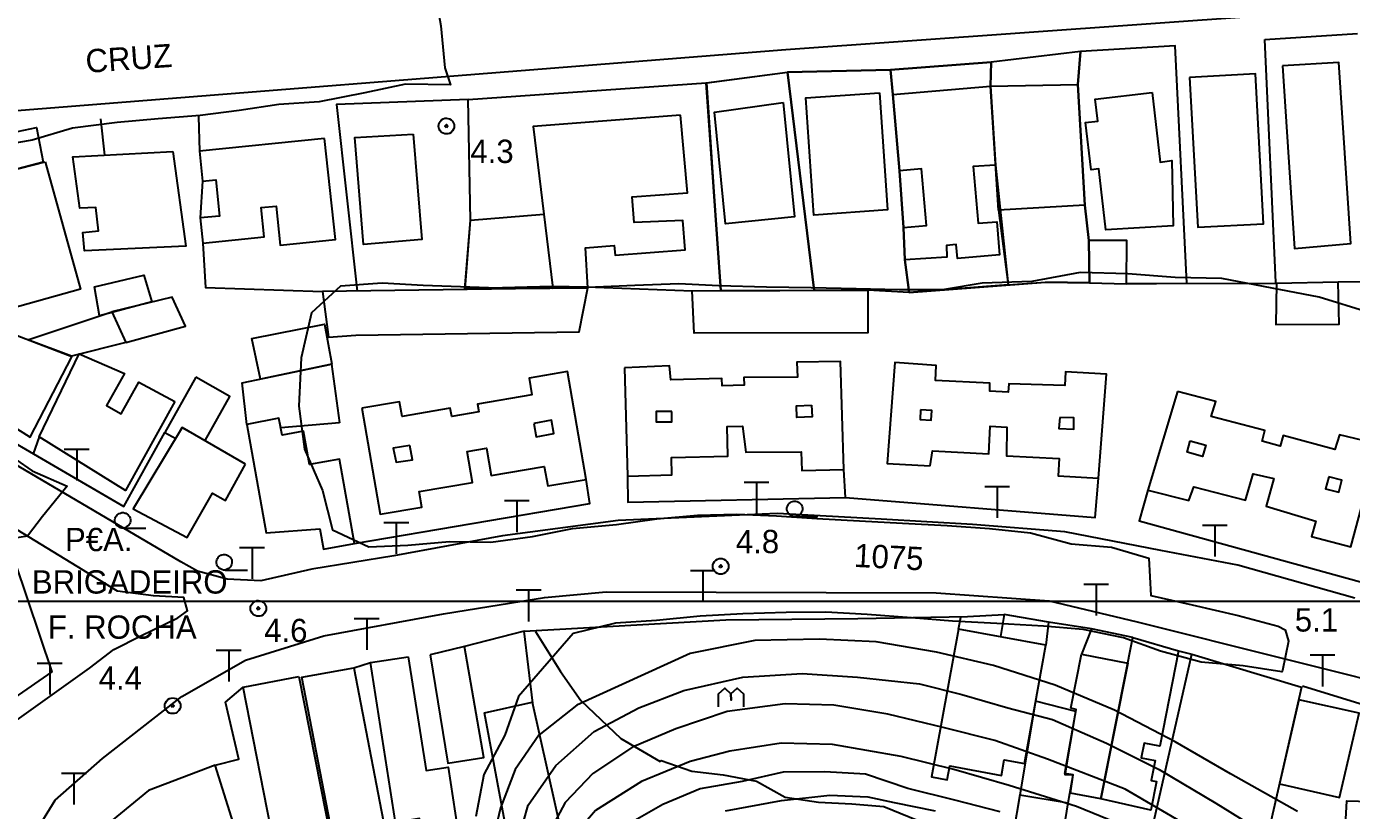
# Model space of a CAD drawing. Extents: x 555347 to 556479, y 8560498 to 8561653.
# Drawn here: x 555801.5 to 555972, y 8561373 to 8561474 of the extents above; entities that cross this region are included whole.
import ezdxf

# ---------------------------------------------------------------- set-up
doc = ezdxf.new("R2010")
doc.units = 0
doc.header["$MEASUREMENT"] = 0
for name, color, linetype in [('10', 24, 'CONTINUOUS'), ('12', 3, 'CONTINUOUS'), ('14', 3, 'CONTINUOUS'), ('20', 4, 'CONTINUOUS'), ('30', 2, 'CONTINUOUS'), ('38', 255, 'CONTINUOUS'), ('4', 255, 'CONTINUOUS'), ('42', 255, 'CONTINUOUS'), ('43', 212, 'CONTINUOUS'), ('44', 255, 'CONTINUOUS'), ('5', 1, 'CONTINUOUS'), ('50', 255, 'CONTINUOUS'), ('6', 2, 'CONTINUOUS'), ('7', 42, 'CONTINUOUS')]:
    doc.layers.add(name, color=color, linetype=linetype)

# ---------------------------------------------------------------- blocks, each defined once
blk = doc.blocks.new('COD007', base_point=(556370.32, 8561240.38))
at = {"layer": '4'}
for points in [[(556370.316, 8561241.3956), (556370.5168, 8561241.3792), (556370.7156, 8561241.318), (556370.9212, 8561241.2012), (556371.1236, 8561241.0072), (556371.2452, 8561240.7848), (556371.3152, 8561240.5864), (556371.3332, 8561240.3828), (556371.314, 8561240.188), (556371.2436, 8561239.9836), (556371.1232, 8561239.7764), (556370.9232, 8561239.5776), (556370.718, 8561239.4492), (556370.5176, 8561239.396), (556370.3128, 8561239.3792), (556370.108, 8561239.3984), (556369.9132, 8561239.4596), (556369.7048, 8561239.5812), (556369.5112, 8561239.7812), (556369.3808, 8561239.9844), (556369.3248, 8561240.184), (556369.3128, 8561240.386), (556369.3268, 8561240.5876), (556369.38, 8561240.79), (556369.5116, 8561240.9964), (556369.7064, 8561241.1968), (556369.9148, 8561241.3292), (556370.1204, 8561241.3896)], [(556370.32, 8561240.18), (556370.12, 8561240.38), (556370.32, 8561240.58), (556370.52, 8561240.38)]]:
    blk.add_lwpolyline(points, close=True, dxfattribs=at)
blk = doc.blocks.new('COD140', base_point=(555924.61, 8561329.59))
at = {"layer": '30'}
blk.add_lwpolyline([(555923.01, 8561327.89), (555923.01, 8561329.59), (555923.81, 8561330.298333), (555924.607333, 8561329.587167), (555924.61, 8561328.74), (555924.607333, 8561329.587167), (555925.41, 8561330.298333), (555926.207333, 8561329.587167), (555926.21, 8561327.89)], dxfattribs=at)
blk = doc.blocks.new('COD002', base_point=(556385.36, 8561413.63))
at = {"layer": '30'}
blk.add_line((556385.477067, 8561412.624135), (556388.357067, 8561412.624135), dxfattribs=at)
blk.add_lwpolyline([(556384.36, 8561413.73), (556384.4, 8561413.93), (556384.44, 8561414.03), (556384.5, 8561414.13), (556384.56, 8561414.23), (556384.64, 8561414.33), (556384.8, 8561414.45), (556384.92, 8561414.53), (556385.06, 8561414.58), (556385.26, 8561414.63), (556385.46, 8561414.63), (556385.66, 8561414.58), (556385.76, 8561414.55), (556385.92, 8561414.45), (556386.06, 8561414.33), (556386.16, 8561414.23), (556386.22, 8561414.13), (556386.28, 8561414.03), (556386.32, 8561413.93), (556386.36, 8561413.73), (556386.36, 8561413.53), (556386.31, 8561413.33), (556386.26, 8561413.23), (556386.21, 8561413.13), (556386.16, 8561413.03), (556386.06, 8561412.93), (556385.91, 8561412.83), (556385.76, 8561412.73), (556385.66, 8561412.68), (556385.46, 8561412.63), (556385.26, 8561412.63), (556385.06, 8561412.68), (556384.96, 8561412.73), (556384.81, 8561412.83), (556384.66, 8561412.93), (556384.56, 8561413.03), (556384.51, 8561413.13), (556384.46, 8561413.23), (556384.41, 8561413.33), (556384.36, 8561413.53)], close=True, dxfattribs=at)
blk = doc.blocks.new('COD013', base_point=(555984.05, 8561208.14))
at = {"layer": '50'}
for p, q in [((555985.645993, 8561212.14), (555982.445993, 8561212.14)), ((555984.0524, 8561212.1364), (555984.0524, 8561208.1444))]:
    blk.add_line(p, q, dxfattribs=at)

msp = doc.modelspace()

# ---------------------------------------------------------------- linework, layer by layer
at = {"layer": '10'}
for points in [[(555960.89, 8561472.32), (555972.78, 8561473.08)], [(555962.29, 8561441.01), (555960.89, 8561472.32)], [(555906.91, 8561413.36), (555939.02, 8561410.76), (555939.48, 8561415.83)]]:
    msp.add_lwpolyline(points, dxfattribs=at)
for points in [[(555937.16, 8561470.74, 6.91), (555925.65, 8561469.38, 5.51)], [(555950.81, 8561440.94, 7.56), (555949.31, 8561471.48, 6.91), (555937.16, 8561470.74, 6.91), (555936.81, 8561466.5, 12.91)], [(555925.58, 8561466.29, 18.88), (555925.65, 8561469.38, 5.51), (555912.68, 8561468.39, 5.63), (555913.01, 8561465.21, 18.66)], [(555890.85, 8561439.96, 7.41), (555889.06, 8561466.73, 4.99), (555899.45, 8561468.11, 6.22)], [(555912.68, 8561468.39, 5.63), (555899.45, 8561468.11, 6.22)], [(555902.87, 8561440.01, 7.61), (555899.45, 8561468.11, 6.22)], [(555858.63, 8561449.04, 7.9), (555858.32, 8561464.56, 5.09), (555888.96, 8561466.73, 5.18)], [(555858.32, 8561464.56, 5.09), (555841.38, 8561463.93, 6.39), (555844.03, 8561439.91, 7.3)], [(555811.55, 8561457.42, 7.02), (555811.06, 8561462.09, 6.58)], [(555823.6, 8561462.4, 5.72), (555823.75, 8561457.91, 15.35)], [(555913.86, 8561455.4, 18.79), (555914.36, 8561448.09, 18.47)], [(555824.15, 8561454.05, 15.07), (555823.85, 8561449.33, 14.9)], [(555926.58, 8561450.32, 11.59), (555927.85, 8561440.71, 7.22)], [(555938.22, 8561446.43, 11.8), (555937.7, 8561450.96, 12.18)], [(555824.18, 8561446.1, 14.65), (555824.5, 8561440.37, 6.83), (555839.58, 8561439.85, 7.55)], [(555914.55, 8561443.93, 18.62), (555915.08, 8561439.74, 6.56), (555932.66, 8561441.08, 8.12)], [(555887.21, 8561439.91, 8.2), (555873.57, 8561440.4, 8.19)], [(555915.08, 8561439.74, 6.56), (555909.76, 8561440.03, 8.47)], [(555938.3, 8561440.98, 11.77), (555932.66, 8561441.08, 8.12)], [(555962.37, 8561440.91, 8.87), (555943.07, 8561440.86, 11.77)], [(556002.93, 8561441.1, 8.71), (555970.31, 8561441.08, 8.69)], [(555787.7, 8561430.21, 11.58), (555787.32, 8561427.73, 6.24), (555814, 8561412.18, 6.58), (555819.3, 8561421.71, 11.05)], [(555803.12, 8561421.14, 8.06), (555802.34, 8561418.97, 6.5)], [(555843.7, 8561407.42, 8.35), (555873.97, 8561412.57, 0), (555873.52, 8561415.67, 18.22)], [(555878.84, 8561416.09, 18.66), (555878.86, 8561412.73, 0), (555906.91, 8561413.36, 0), (555906.7, 8561416.96, 18.03)], [(555945.83, 8561414.29, 18.49), (555944.7, 8561410.32, 0), (555978.18, 8561401.12, 7.3)], [(555865.55, 8561396.12, 8.19), (555891.51, 8561397.61, 6.47), (555908.47, 8561397.78, 6.43), (555922.6, 8561398.01, 7.74), (555927.31, 8561398.29, 7.78)], [(555921.44, 8561396.38, 10.16), (555921.74, 8561397.92, 7.74)], [(555933.04, 8561397.29, 7.78), (555927.31, 8561398.29, 7.78), (555926.86, 8561395.45, 7.78)], [(555938.58, 8561396.44, 7.8), (555933.04, 8561397.29, 7.78), (555932.7, 8561394.34, 9.94)], [(555866.64, 8561386.84, 11.02), (555865.55, 8561396.12, 8.19), (555857.86, 8561394.15, 9.1)], [(555943.87, 8561395.31, 9.53), (555938.58, 8561396.44, 7.8), (555937.28, 8561393.18, 10.21)], [(555949.77, 8561393.6, 9.72), (555951.49, 8561393.16, 11.22)], [(555843.6, 8561391.43, 9.95), (555845.75, 8561392.08, 9.8)], [(555825.77, 8561378.89, 18.98), (555828.81, 8561379.65, 7.87), (555827.11, 8561386.99, 7.35), (555829.38, 8561388.9, 13.38)], [(555985.38, 8561382.99, 7.9), (555965.71, 8561389.03, 8.32)], [(555929.32, 8561375.06, 10.38), (555928.5, 8561370.26, 9.8), (555934.76, 8561368.93, 9.81), (555935.55, 8561374.01, 9.79)]]:
    msp.add_polyline3d(points, dxfattribs=at)
at = {"layer": '12'}
for points in [[(555785.59, 8561462.01, 4.64), (555899.22, 8561471.01, 5.07), (555960.64, 8561475.4, 5.07)], [(555972.46, 8561400.38, 5.24), (555957.38, 8561404.64, 5.52), (555947.5, 8561406.52, 5.49), (555935.12, 8561408.94, 5.49), (555923.25, 8561409.88, 5.49), (555911.47, 8561410.57, 5.49), (555898.15, 8561411.29, 5.57), (555877.65, 8561410.38, 5.5), (555862.73, 8561408.4, 5.39), (555848.78, 8561405.82, 5.45), (555838.21, 8561404.1, 5.5), (555831.65, 8561402.61, 5.48), (555827.33, 8561402.84, 5.45), (555823.49, 8561403.85, 5.43), (555821.36, 8561405.06, 5.41), (555787.82, 8561424.77, 4.87)], [(555790.31, 8561377.64, 4.98), (555809.6, 8561391.35, 5.26), (555812.72, 8561393.77, 5.26), (555816.21, 8561395.52, 5.26), (555820.97, 8561397.86, 5.29), (555822.22, 8561398.74, 5.29), (555821.71, 8561400.46, 5.26), (555817.83, 8561400.67, 5.26), (555813.18, 8561401.27, 5.23), (555786, 8561417.89, 4.97)], [(555800.01, 8561404.92, 4.96), (555804.74, 8561390.91, 4.9), (555789.46, 8561380.33, 4.9)], [(555859.91, 8561177.04, 6.1), (555862.14, 8561182.4, 6.37), (555862.27, 8561189.37, 6.4), (555860.25, 8561194.51, 6.26), (555858.59, 8561200.58, 5.84), (555804.2, 8561363.39, 4.71), (555803.45, 8561371.6, 5.08), (555805.19, 8561374.39, 5.08), (555811.27, 8561379.75, 5.08), (555821.47, 8561387.71, 5.08), (555829.65, 8561392.4, 5.19), (555839.75, 8561395.54, 5.11), (555855.16, 8561398.35, 4.98), (555868.14, 8561400.48, 4.98), (555876.08, 8561401.18, 5.2), (555918.55, 8561401.07, 5.32), (555933.11, 8561400.03, 5.29), (555944.43, 8561397.33, 5.1), (555982.12, 8561387.91, 5.43)]]:
    msp.add_polyline3d(points, dxfattribs=at)
at = {"layer": '14'}
msp.add_polyline3d([(555866.99, 8561396.09, 5.96), (555870.2, 8561390.94, 6.06), (555872.85, 8561387.2, 7.08), (555877.97, 8561382.29, 7.87), (555883.04, 8561379.37, 8.8), (555883.18, 8561379.46, 9.48), (555887.1, 8561378.1, 9.84), (555891.16, 8561377.63, 10.33), (555895.46, 8561376.8, 10.31), (555899.14, 8561374.76, 10.32), (555903.44, 8561374.12, 11.03), (555907.72, 8561373.89, 11.64), (555911.84, 8561373.57, 11.95), (555919.49, 8561370.41, 13.37)], dxfattribs=at)
at = {"layer": '42'}
for points in [[(555937.16, 8561470.74, 6.91), (555925.65, 8561469.38, 5.51), (555925.58, 8561466.29, 18.88), (555926.2, 8561456.11, 18.89), (555926.58, 8561450.32, 11.59), (555927.85, 8561440.71, 7.22), (555932.66, 8561441.08, 8.12), (555938.3, 8561440.98, 11.77), (555938.22, 8561446.43, 11.8), (555937.7, 8561450.96, 12.18), (555936.81, 8561466.5, 12.91)], [(555937.16, 8561470.74, 6.91), (555936.81, 8561466.5, 12.91), (555937.7, 8561450.96, 12.18), (555938.22, 8561446.43, 11.8), (555938.3, 8561440.98, 11.77), (555943.07, 8561440.86, 11.77), (555950.81, 8561440.94, 7.56), (555949.31, 8561471.48, 6.91)], [(555927.85, 8561440.71, 7.22), (555915.08, 8561439.74, 6.56), (555914.55, 8561443.93, 18.62), (555914.36, 8561448.09, 18.47), (555913.86, 8561455.4, 18.79), (555913.01, 8561465.21, 18.66), (555912.68, 8561468.39, 5.63), (555925.65, 8561469.38, 5.51), (555925.58, 8561466.29, 18.88), (555926.2, 8561456.11, 18.89)], [(555890.85, 8561439.96, 7.41), (555888.96, 8561466.73, 5.18), (555899.45, 8561468.11, 6.22), (555902.87, 8561440.01, 7.61)], [(555915.08, 8561439.74, 6.56), (555909.76, 8561440.03, 8.47), (555902.87, 8561440.01, 7.61), (555899.45, 8561468.11, 6.22), (555912.68, 8561468.39, 5.63), (555913.01, 8561465.21, 18.66), (555913.86, 8561455.4, 18.79), (555914.36, 8561448.09, 18.47), (555914.55, 8561443.93, 18.62)], [(555890.85, 8561439.96, 7.41), (555887.21, 8561439.91, 8.2), (555873.57, 8561440.4, 8.19), (555869.14, 8561440.49, 8.3), (555857.95, 8561440.2, 8.01), (555858.63, 8561449.04, 7.9), (555858.32, 8561464.56, 5.09), (555888.96, 8561466.73, 5.18)]]:
    msp.add_polyline3d(points, close=True, dxfattribs=at)
at = {"layer": '43'}
for points in [[(555785.59, 8561462.01, 4.64), (555899.22, 8561471.01, 5.07), (555960.64, 8561475.4, 5.07)], [(555972.46, 8561400.38, 5.24), (555957.38, 8561404.64, 5.52), (555947.5, 8561406.52, 5.49), (555935.12, 8561408.94, 5.49), (555923.25, 8561409.88, 5.49), (555911.47, 8561410.57, 5.49), (555898.15, 8561411.29, 5.57), (555877.65, 8561410.38, 5.5), (555862.73, 8561408.4, 5.39), (555848.78, 8561405.82, 5.45), (555838.21, 8561404.1, 5.5), (555831.65, 8561402.61, 5.48), (555827.33, 8561402.84, 5.45), (555823.49, 8561403.85, 5.43), (555821.36, 8561405.06, 5.41), (555787.82, 8561424.77, 4.87)]]:
    msp.add_polyline3d(points, dxfattribs=at)
at = {"layer": '44'}
msp.add_lwpolyline([(555348.32, 8561400), (556477.92, 8561400)], dxfattribs=at)
at = {"layer": '5'}
for points in [[(555974.24, 8561437.16, 5), (555967.87, 8561439.11, 5), (555961.82, 8561440.3, 5), (555955.35, 8561441.54, 5), (555949.34, 8561441.68, 5), (555943.23, 8561442.13, 5), (555937.09, 8561442.29, 5), (555930.87, 8561441.13, 5), (555924.5, 8561440.92, 5), (555919.37, 8561440.07, 5), (555913.82, 8561440.08, 5), (555908.28, 8561440.19, 5), (555902.49, 8561440.32, 5), (555896.72, 8561440.44, 5), (555890.59, 8561440.61, 5), (555885.43, 8561440.85, 5), (555879.77, 8561440.64, 5), (555874.71, 8561440.4, 5), (555868.83, 8561440.25, 5), (555863.35, 8561440.26, 5), (555852.53, 8561440.64, 5), (555847.27, 8561440.94, 5), (555841.9, 8561440.54, 5), (555838.17, 8561437.11, 5), (555836.84, 8561431.31, 5), (555836.54, 8561425.08, 5), (555837.25, 8561419.55, 5), (555839.57, 8561414.26, 5), (555840.88, 8561409.17, 5), (555845.56, 8561406.98, 5), (555850.57, 8561407.2, 5), (555855.92, 8561407.67, 5), (555861.26, 8561407.57, 5), (555866.6, 8561408.3, 5), (555871.77, 8561409.35, 5), (555877.4, 8561409.86, 5), (555882.61, 8561410.59, 5), (555887.83, 8561411.07, 5), (555892.89, 8561411.19, 5), (555898.02, 8561410.97, 5), (555903.2, 8561410.63, 5), (555908.69, 8561410.35, 5), (555914.22, 8561410.04, 5), (555919.97, 8561409.74, 5), (555925.43, 8561409.36, 5), (555930.72, 8561408.79, 5), (555935.94, 8561407.37, 5), (555941.14, 8561406.93, 5), (555945.94, 8561405.51, 5), (555946.19, 8561400.72, 5), (555951.52, 8561399.52, 5), (555957.45, 8561398.14, 5), (555962.57, 8561396.76, 5), (555963.48, 8561396.32, 5), (555963.92, 8561394.84, 5), (555963.13, 8561391.08, 5), (555963.07, 8561390.91, 5), (555958.08, 8561391.67, 5), (555952.68, 8561392.12, 5), (555947.44, 8561393.56, 5), (555942.68, 8561395.28, 5), (555937.49, 8561396.35, 5), (555932.39, 8561396.79, 5), (555926.38, 8561397.12, 5), (555920.65, 8561397.42, 5), (555915.38, 8561397.84, 5), (555909.68, 8561398.28, 5), (555904.37, 8561398.56, 5), (555899.27, 8561398.52, 5), (555893.69, 8561398.38, 5), (555888.17, 8561398.07, 5), (555882.55, 8561397.51, 5), (555877.28, 8561397.18, 5), (555871.86, 8561395.83, 5), (555864.79, 8561387.71, 5), (555863.05, 8561382.75, 5), (555860.34, 8561377.69, 5), (555859.3, 8561372.28, 5)], [(555926.82, 8561372.87, 10), (555920.98, 8561374.35, 10), (555914.9, 8561375.88, 10), (555909.47, 8561377.73, 10), (555904.24, 8561378.03, 10), (555898.86, 8561377.96, 10), (555893.6, 8561376.78, 10), (555888.2, 8561375.83, 10), (555883.38, 8561373.83, 10), (555877.99, 8561370.71, 10)]]:
    msp.add_polyline3d(points, dxfattribs=at)
at = {"layer": '6'}
for points in [[(555822.16, 8561480.35, 4), (555825.89, 8561480.09, 4), (555837.22, 8561479.88, 4), (555842.26, 8561479.69, 4), (555848.05, 8561479.59, 4), (555853.8, 8561479.47, 4), (555853.87, 8561479.47, 4), (555854.81, 8561474.05, 4), (555855.33, 8561468.65, 4), (555856.04, 8561466.49, 4), (555850.27, 8561466.56, 4), (555845.04, 8561465.43, 4), (555839.15, 8561464.29, 4), (555833.96, 8561463.93, 4), (555828.87, 8561463.15, 4), (555823.82, 8561462.51, 4), (555818.42, 8561462.11, 4), (555813.17, 8561461.61, 4), (555807.39, 8561460.88, 4), (555802.21, 8561459.35, 4), (555797.14, 8561458.49, 4)], [(555797.97, 8561419.67, 4), (555802.22, 8561416.76, 4), (555806.71, 8561414.8, 4), (555803.53, 8561410.89, 4), (555801.63, 8561408.35, 4), (555796.39, 8561407.54, 4)], [(555965.08, 8561372.9, 6), (555956.44, 8561377.76, 6), (555949.33, 8561381.88, 6), (555941.53, 8561385.95, 6), (555933.9, 8561389.17, 6), (555925.93, 8561391.71, 6), (555918.63, 8561393.41, 6), (555910.83, 8561394.76, 6), (555903.54, 8561395.1, 6), (555895.23, 8561394.93, 6), (555886.92, 8561393.24, 6), (555872.33, 8561386.62, 6), (555867.41, 8561382.72, 6), (555864.36, 8561378.31, 6), (555862.5, 8561373.4, 6), (555861.14, 8561367.8, 6)], [(555864.36, 8561367.8, 7), (555866.06, 8561373.73, 7), (555869.62, 8561378.82, 7), (555874.54, 8561383.23, 7), (555880.3, 8561386.28, 7), (555886.07, 8561388.49, 7), (555893.7, 8561390.19, 7), (555901.33, 8561390.69, 7), (555908.46, 8561390.19, 7), (555916.43, 8561389.34, 7), (555921.86, 8561387.98, 7), (555927.79, 8561386.28, 7), (555933.56, 8561384.76, 7), (555940.51, 8561381.71, 7), (555947.26, 8561378.3, 7), (555954.55, 8561373.98, 7), (555961.57, 8561369.66, 7)], [(555951.04, 8561371.01, 8), (555942.89, 8561375.77, 8), (555932.88, 8561379.67, 8), (555926.1, 8561382.04, 8), (555919.48, 8561383.74, 8), (555912.36, 8561385.44, 8), (555905.4, 8561386.62, 8), (555899.13, 8561386.79, 8), (555891.67, 8561385.78, 8), (555885.05, 8561383.57, 8), (555879.46, 8561381.2, 8), (555874.37, 8561377.81, 8), (555870.81, 8561374.07, 8), (555868.09, 8561368.99, 8)], [(555944.83, 8561370.2, 9), (555936.61, 8561373.57, 9), (555927.96, 8561376.28, 9), (555920.84, 8561378.31, 9), (555914.05, 8561380.01, 9), (555905.23, 8561381.54, 9), (555898.62, 8561381.71, 9), (555892.01, 8561380.69, 9), (555886.92, 8561379.33, 9), (555880.64, 8561376.79, 9), (555874.71, 8561373.06, 9), (555870.81, 8561368.48, 9)], [(555891.45, 8561372.99, 11), (555898.65, 8561374.31, 11), (555904.88, 8561375.03, 11), (555909.79, 8561374.79, 11), (555913.15, 8561374.07, 11), (555918.43, 8561372.99, 11)]]:
    msp.add_polyline3d(points, dxfattribs=at)
at = {"layer": '7'}
msp.add_lwpolyline([(555810.89, 8561436.72), (555810.23, 8561440.46), (555816.6, 8561441.96), (555817.62, 8561438.51)], close=True, dxfattribs=at)
for points in [[(555963.14, 8561468.93, 18.44), (555964.69, 8561445.41, 18.29), (555971.93, 8561446.03, 18.29), (555970.39, 8561469.35, 18.29)], [(555951.17, 8561467.43, 16.18), (555952.24, 8561448.13, 16.18), (555960.71, 8561448.59, 15.85), (555959.66, 8561467.89, 15.85)], [(555911.26, 8561465.45, 13.41), (555912.31, 8561450.36, 14.03), (555902.84, 8561449.7, 13.98), (555901.79, 8561464.78, 13.6)], [(555925.58, 8561466.29, 18.88), (555926.2, 8561456.11, 18.89), (555923.35, 8561455.95, 18.93), (555923.98, 8561448.65, 18.87), (555926.37, 8561448.85, 18.84), (555926.74, 8561444.57, 18.82), (555921.3, 8561444.1, 18.63), (555921.14, 8561445.9, 18.73), (555919.91, 8561445.79, 18.71), (555919.94, 8561444.29, 18.68), (555914.55, 8561443.93, 18.62), (555914.36, 8561448.09, 18.47), (555917.32, 8561448.35, 18.59), (555916.69, 8561455.65, 18.88), (555913.86, 8561455.4, 18.79), (555913.01, 8561465.21, 18.66)], [(555936.81, 8561466.5, 12.91), (555937.7, 8561450.96, 12.18), (555926.58, 8561450.32, 11.59), (555925.58, 8561466.29, 18.88)], [(555946.38, 8561465.47, 11.92), (555947.41, 8561456.53, 11.92), (555948.92, 8561456.74, 11.92), (555949.06, 8561448.31, 11.92), (555940.41, 8561447.82, 11.92), (555939.5, 8561455.65, 11.84), (555938.5, 8561455.53, 11.73), (555937.8, 8561461.6, 11.68), (555939.36, 8561461.78, 11.68), (555939.03, 8561464.62, 11.58)], [(555898.89, 8561464.2, 13.23), (555900.34, 8561449.47, 14.27), (555891.47, 8561448.59, 14.11), (555890.05, 8561462.97, 13.46)], [(555885.64, 8561462.58, 9.9), (555866.71, 8561461.11, 9.71), (555869.22, 8561440.27, 8.3), (555873.72, 8561440.34, 7.43), (555873.44, 8561445.48, 9.05), (555877.12, 8561445.77, 9.15), (555877.27, 8561444.54, 8.32), (555886.27, 8561445.23, 7.96), (555885.98, 8561449.02, 7.96), (555879.71, 8561448.76, 8.42), (555879.45, 8561452.06, 8.62), (555886.55, 8561452.55, 8.4)], [(555803.63, 8561456.51, 14.99), (555793.97, 8561453.99, 14.84), (555793.49, 8561457.11, 6.71), (555798.71, 8561457.67, 6.96), (555798.69, 8561460.12, 6.75), (555802.77, 8561460.99, 7.46)], [(555851.25, 8561460.11, 15.59), (555852.36, 8561446.54, 15.54), (555844.87, 8561445.92, 15.45), (555843.74, 8561459.7, 15.38)], [(555839.85, 8561459.58, 15.32), (555823.75, 8561457.91, 15.35), (555824.15, 8561454.05, 15.07), (555825.83, 8561454.23, 14.99), (555826.31, 8561449.58, 15.1), (555823.85, 8561449.33, 14.9), (555824.18, 8561446.1, 14.65), (555832.07, 8561446.92, 14.37), (555831.68, 8561450.66, 14.96), (555833.62, 8561450.86, 15.05), (555834.14, 8561445.83, 15.14), (555841.25, 8561446.57, 15.16)], [(555820.31, 8561457.9, 17.19), (555822, 8561445.69, 16.87), (555808.95, 8561445.1, 16.49), (555808.71, 8561447.47, 16.29), (555810.74, 8561447.66, 16.31), (555810.39, 8561450.66, 16.3), (555808.35, 8561450.57, 16.48), (555807.43, 8561457.19, 16.49)], [(555803.88, 8561456.54, 15.32), (555808.43, 8561440.15, 15.38), (555798.48, 8561437.38, 15.4), (555794.48, 8561454.16, 15.04)], [(555868.07, 8561449.82, 8.1), (555869.22, 8561440.27, 8.3), (555857.89, 8561440.17, 8.3), (555858.63, 8561449.04, 7.9)], [(555938.22, 8561446.43, 11.8), (555938.3, 8561440.98, 11.77), (555943.07, 8561440.86, 11.77), (555943.09, 8561446.43, 11.75)], [(555873.72, 8561440.34, 7.43), (555839.58, 8561439.85, 7.55), (555840.36, 8561433.98, 7.8), (555843.88, 8561434.26, 7.87), (555872.61, 8561434.67, 8.1)], [(555887.16, 8561439.96, 7.75), (555909.76, 8561440.03, 8.47), (555909.77, 8561434.56, 8.59), (555887.42, 8561434.49, 7.91)], [(555962.37, 8561440.91, 8.64), (555962.28, 8561435.62, 8.26), (555970.42, 8561435.67, 8.26), (555970.31, 8561441.08, 8.69)], [(555812.46, 8561437.24, 7.18), (555814.25, 8561433.3, 7.07), (555821.94, 8561435.38, 7.15), (555820.23, 8561439.15, 7.05)], [(555812.46, 8561437.24, 7.18), (555814.25, 8561433.3, 7.07), (555807.26, 8561431.54, 7.07), (555801.64, 8561433.63, 9.7)], [(555840.77, 8561430.52, 7.79), (555831.59, 8561428.57, 6.57), (555830.48, 8561433.83, 5.94), (555839.84, 8561435.67, 7.89)], [(555797.53, 8561433.16, 11.04), (555787.69, 8561430.11, 10.83), (555801.97, 8561421.11, 8.75), (555807.31, 8561431.43, 9.88), (555800.28, 8561434.16, 10.11)], [(555820.57, 8561425.68, 8.17), (555814.22, 8561414.26, 8.09), (555803.12, 8561421.14, 8.06), (555808.28, 8561431.83, 8.66), (555814.08, 8561429.32, 8.17), (555811.77, 8561425.17, 8.07), (555813.68, 8561424.11, 8.07), (555815.96, 8561428.2, 8)], [(555841.76, 8561422.96, 7.55), (555834.2, 8561422.3, 8.95), (555833.97, 8561423.57, 9.39), (555829.83, 8561422.74, 8.54), (555829.22, 8561428.1, 6.65), (555840.72, 8561430.52, 7.79)], [(555844.65, 8561424.83, 18.64), (555847.01, 8561411.19, 18.59), (555852.38, 8561412.11, 18.39), (555852.04, 8561414.09, 18.28), (555858.88, 8561415.27, 18.26), (555858.19, 8561419.24, 19.14), (555860.71, 8561419.67, 19.28), (555861.31, 8561416.17, 18.03), (555868.13, 8561417.35, 17.87), (555868.57, 8561414.82, 18.09), (555873.52, 8561415.67, 18.22), (555871.13, 8561429.56, 18.99), (555866.17, 8561428.71, 18.79), (555866.54, 8561426.56, 18.73), (555859.52, 8561425.35, 18.67), (555859.69, 8561424.38, 20.42), (555856.21, 8561423.78, 20.26), (555856.03, 8561424.83, 18.93), (555849.83, 8561423.76, 18.86), (555849.51, 8561425.66, 18.79)], [(555878.44, 8561430.04, 18.76), (555878.84, 8561416.09, 18.66), (555884.56, 8561416.25, 18.52), (555884.5, 8561418.47, 18.28), (555891.76, 8561418.68, 18.28), (555891.65, 8561422.48, 19.32), (555893.65, 8561422.53, 19.18), (555894.05, 8561419.17, 19.18), (555901.2, 8561419.2, 17.82), (555901.27, 8561416.8, 18.13), (555906.7, 8561416.96, 18.03), (555906.26, 8561430.85, 18.49), (555900.63, 8561430.75, 18.63), (555900.74, 8561428.85, 18.63), (555893.8, 8561428.81, 18.62), (555893.84, 8561427.79, 19.91), (555891.04, 8561427.71, 19.72), (555890.99, 8561428.67, 18.56), (555884.4, 8561428.5, 18.69), (555884.23, 8561430.29, 18.64)], [(555917.81, 8561417.41, 18.84), (555918.08, 8561419.33, 18.66), (555925.34, 8561418.94, 18.66), (555925.53, 8561422.52, 18.66), (555927.67, 8561422.4, 18.66), (555927.62, 8561418.72, 18.66), (555934.38, 8561418.35, 18.66), (555934.26, 8561416.11, 18.66), (555939.48, 8561415.83, 18.66), (555940.5, 8561429.23, 18.62), (555935.23, 8561429.52, 18.85), (555935.11, 8561427.74, 18.85), (555927.9, 8561427.96, 18.85), (555927.84, 8561426.92, 18.85), (555925.48, 8561427.01, 18.84), (555925.48, 8561428.08, 18.84), (555918.47, 8561428.39, 18.76), (555918.55, 8561430.33, 18.96), (555913.23, 8561430.7, 0), (555912.25, 8561417.71, 0)], [(555823.28, 8561428.82, 10.84), (555819.3, 8561421.71, 11.05), (555820.71, 8561420.93, 11.37), (555821.5, 8561422.33, 11.32), (555824.48, 8561420.67, 11.45), (555827.65, 8561426.34, 10.95)], [(555949.61, 8561427, 18.49), (555945.83, 8561414.29, 18.49), (555951.09, 8561412.96, 18.49), (555951.74, 8561414.7, 18.49), (555958.38, 8561413.01, 18.49), (555959.38, 8561416.37, 18.49), (555962.05, 8561415.77, 19.49), (555961.03, 8561412.22, 18.44), (555967.45, 8561410.28, 18.44), (555966.86, 8561408.31, 18.44), (555971.96, 8561406.99, 18.44), (555975.52, 8561420.21, 18.44), (555970.5, 8561421.4, 18.44), (555969.9, 8561419.53, 18.44), (555963.24, 8561421.31, 18.39), (555962.84, 8561419.93, 19.33), (555960.53, 8561420.6, 18.96), (555960.89, 8561421.96, 18.64), (555953.97, 8561423.77, 18.56), (555954.56, 8561425.7, 18.56)], [(555884.53, 8561424.43, 18.32), (555882.52, 8561424.41, 18.17), (555882.53, 8561423.06, 18.14), (555884.56, 8561423.09, 18.17)], [(555902.53, 8561425.22, 18.37), (555902.62, 8561423.72, 18.37), (555900.63, 8561423.64, 18.32), (555900.61, 8561425.14, 18.17)], [(555916.56, 8561424.61, 18.3), (555916.5, 8561423.36, 18.3), (555917.94, 8561423.28, 18.3), (555918.01, 8561424.52, 18.3)], [(555829.83, 8561422.74, 8.54), (555832.32, 8561408.79, 10.98), (555839.23, 8561409.31, 10.65), (555839.7, 8561406.7, 8.4), (555843.7, 8561407.42, 8.35), (555841.76, 8561418.29, 7.85), (555837.91, 8561417.6, 9.85), (555837.15, 8561421.87, 9.68), (555834.37, 8561421.37, 9.65), (555833.97, 8561423.57, 9.39)], [(555866.79, 8561422.87, 18.59), (555867.1, 8561421.16, 18.56), (555869.35, 8561421.56, 18.54), (555869.04, 8561423.3, 18.39)], [(555934.47, 8561423.63, 18.3), (555934.37, 8561422.24, 18.3), (555936.28, 8561422.14, 18.3), (555936.3, 8561423.61, 18.3)], [(555829.66, 8561417.61, 11.29), (555821.5, 8561422.33, 11.32), (555815.21, 8561411.89, 10.85), (555822.15, 8561408.21, 11.32), (555825.42, 8561413.91, 11.32), (555827.11, 8561412.94, 11.32)], [(555850.84, 8561420.02, 18.34), (555848.68, 8561419.67, 18.33), (555849.04, 8561417.87, 18.33), (555851.17, 8561418.17, 18.32)], [(555951.28, 8561420.63, 18.14), (555953.26, 8561420.09, 18.14), (555952.84, 8561418.6, 18.14), (555950.87, 8561419.16, 18.14)], [(555969.1, 8561415.98, 18.02), (555968.7, 8561414.44, 18.02), (555970.39, 8561414.01, 18.02), (555970.8, 8561415.55, 18.02)], [(555921.44, 8561396.38, 10.16), (555917.98, 8561377.37, 9.62), (555919.98, 8561377.01, 9.71), (555920.31, 8561378.78, 10.33), (555926.98, 8561377.56, 10.89), (555927.34, 8561379.55, 10.89), (555929.92, 8561379.08, 10.09), (555932.7, 8561394.34, 9.94)], [(555921.44, 8561396.38, 10.16), (555917.98, 8561377.37, 9.62), (555919.98, 8561377.01, 9.71), (555920.31, 8561378.78, 10.33), (555926.98, 8561377.56, 10.89), (555927.34, 8561379.55, 10.89), (555929.92, 8561379.08, 10.09), (555932.7, 8561394.34, 9.94)], [(555921.44, 8561396.38, 10.16), (555917.98, 8561377.37, 9.62), (555919.98, 8561377.01, 9.71), (555920.31, 8561378.78, 10.33), (555926.98, 8561377.56, 10.89), (555927.34, 8561379.55, 10.89), (555929.92, 8561379.08, 10.09), (555932.7, 8561394.34, 9.94)], [(555939.78, 8561374.56, 10.11), (555943.87, 8561395.31, 9.53), (555949.77, 8561393.6, 9.72), (555947.34, 8561381.32, 9.22), (555945.34, 8561381.71, 9.96), (555944.97, 8561379.81, 9.16), (555946.75, 8561379.46, 8.28), (555946.24, 8561376.89, 8.66), (555946.94, 8561376.76, 8.66), (555946.21, 8561373.08, 8.73)], [(555939.78, 8561374.56, 10.11), (555943.87, 8561395.31, 9.53), (555949.77, 8561393.6, 9.72), (555947.34, 8561381.32, 9.22), (555945.34, 8561381.71, 9.96), (555944.97, 8561379.81, 9.16), (555946.75, 8561379.46, 8.28), (555946.24, 8561376.89, 8.66), (555946.94, 8561376.76, 8.66), (555946.21, 8561373.08, 8.73)], [(555939.78, 8561374.56, 10.11), (555943.87, 8561395.31, 9.53), (555949.77, 8561393.6, 9.72), (555947.34, 8561381.32, 9.22), (555945.34, 8561381.71, 9.96), (555944.97, 8561379.81, 9.16), (555946.75, 8561379.46, 8.28), (555946.24, 8561376.89, 8.66), (555946.94, 8561376.76, 8.66), (555946.21, 8561373.08, 8.73)], [(555853.42, 8561393.09, 9.03), (555855.71, 8561379.15, 8.64), (555860.33, 8561379.87, 8.7), (555857.86, 8561394.15, 9.1)], [(555850.62, 8561392.84, 9.59), (555852.91, 8561378.17, 9.61), (555855.74, 8561378.61, 8.87), (555857.27, 8561368.77, 9.7), (555855.47, 8561368.49, 9.64), (555855.08, 8561370.92, 9.2), (555852.3, 8561370.48, 8.41), (555852.06, 8561371.99, 8.45), (555848.96, 8561371.5, 8.45), (555845.75, 8561392.08, 9.8)], [(555935.9, 8561386.22, 10.21), (555937.28, 8561393.18, 10.21), (555943.22, 8561392.01, 10.57), (555939.78, 8561374.56, 10.11), (555935.87, 8561375.27, 10.12), (555936.22, 8561377.62, 10.12), (555935.14, 8561377.8, 10.12), (555936.59, 8561386.04, 10.12)], [(555951.49, 8561393.16, 11.22), (555965.57, 8561388.9, 11.04), (555958.96, 8561359.8, 11.28), (555944.86, 8561364.06, 11.74)], [(555951.49, 8561393.16, 11.22), (555965.57, 8561388.9, 11.04), (555958.96, 8561359.8, 11.28), (555944.86, 8561364.06, 11.74)], [(555951.49, 8561393.16, 11.22), (555965.57, 8561388.9, 11.04), (555958.96, 8561359.8, 11.28), (555944.86, 8561364.06, 11.74)], [(555836.54, 8561390.3, 11.03), (555841.41, 8561365.53, 12.18), (555844.08, 8561366.06, 12.18), (555844.72, 8561362.82, 11.98), (555835.72, 8561361.05, 11.86), (555835.54, 8561361.96, 11.86), (555834.7, 8561361.8, 11.86), (555829.38, 8561388.9, 13.38)], [(555843.6, 8561391.43, 9.95), (555848.27, 8561367.1, 9.59), (555841.63, 8561365.83, 11.49), (555836.94, 8561390.22, 11.03)], [(555866.56, 8561386.97, 11.43), (555871.5, 8561364.89, 11.62), (555868.3, 8561364.17, 12.76), (555868.48, 8561360.82, 12.82), (555863.36, 8561360.2, 11.37), (555861.25, 8561369.76, 10.9), (555863.29, 8561370.21, 11.27), (555860.43, 8561385.6, 11.88)], [(555931.37, 8561387.12, 10.69), (555929.32, 8561375.06, 10.38), (555935.55, 8561374.01, 9.79), (555936.22, 8561377.62, 10.12), (555935.15, 8561377.63, 10.01), (555936.53, 8561385.79, 10.01)], [(555965.23, 8561387.28, 11.13), (555962.76, 8561376.49, 10.82), (555970.5, 8561374.71, 11.75), (555973, 8561385.58, 11.75)], [(555825.77, 8561378.89, 18.98), (555817.17, 8561375.62, 10.8), (555809.96, 8561369.68, 10.63), (555809.8, 8561367.54, 19.07), (555812.58, 8561360.23, 19.09), (555828.47, 8561364.96, 19.09), (555828.96, 8561363.33, 19.09), (555831.95, 8561364.22, 19.09), (555829.89, 8561371.15, 19.07), (555828.33, 8561370.68, 19.07)], [(555974.45, 8561374.19, 11.84), (555973.48, 8561357.07, 12.68), (555966.94, 8561357.44, 12.78), (555967.29, 8561363.54, 11.61), (555970.82, 8561363.33, 11.61), (555971.44, 8561374.28, 11.85)]]:
    msp.add_polyline3d(points, close=True, dxfattribs=at)

# ---------------------------------------------------------------- block references
at = {"layer": '30'}
for name, p in [('COD002', (555900.36, 8561411.88, 5.92)), ('COD002', (555813.86, 8561410.39, 4.23)), ('COD002', (555826.93, 8561405, 4.68)), ('COD140', (555892.16, 8561388.08, 20.08))]:
    msp.add_blockref(name, p, dxfattribs=at)
at = {"layer": '4'}
for p in [(555855.53, 8561461.15, 4.3), (555890.83, 8561404.47, 4.8), (555831.32, 8561399.05, 4.6), (555820.29, 8561386.51, 4.4)]:
    msp.add_blockref('COD007', p, dxfattribs=at)
at = {"layer": '50'}
for p in [(555807.94, 8561415.53), (555895.44, 8561411.25, 5.39), (555926.43, 8561410.72, 5.39), (555864.59, 8561408.89, 5.39), (555849.08, 8561406.07), (555954.44, 8561405.75, 5.54), (555830.51, 8561402.86, 5.39), (555888.54, 8561399.91, 5.52), (555939.17, 8561398.15, 5.33), (555866.11, 8561397.39, 5.34), (555845.27, 8561393.73, 5.13), (555827.5, 8561389.66, 5.17), (555804.47, 8561387.97, 4.48), (555968.29, 8561389.02), (555807.59, 8561373.79, 4.85)]:
    msp.add_blockref('COD013', p, dxfattribs=at)

# ---------------------------------------------------------------- texts
at = {"layer": '20'}
for s, p in [('P€A.', (555806.43, 8561406.43)), ('BRIGADEIRO', (555802.17, 8561400.97)), ('F. ROCHA', (555804.22, 8561395.15))]:
    msp.add_text(s, height=3, dxfattribs=at).set_placement(p)
at = {"layer": '38'}
for s, rotation, p in [('CRUZ', 4, (555809.19, 8561468)), ('1075', 357, (555907.95, 8561404.41))]:
    msp.add_text(s, height=3, rotation=rotation, dxfattribs=at).set_placement(p)
at = {"layer": '4'}
for s, p in [('4.3', (555858.61, 8561456.41, 4.3)), ('4.8', (555892.78, 8561406.17, 4.8)), ('5.1', (555964.73, 8561396.08, 5.1)), ('4.6', (555832.07, 8561394.72, 4.6)), ('4.4', (555810.77, 8561388.59, 4.4))]:
    msp.add_text(s, height=3, dxfattribs=at).set_placement(p)

doc.saveas('drawing.dxf')
